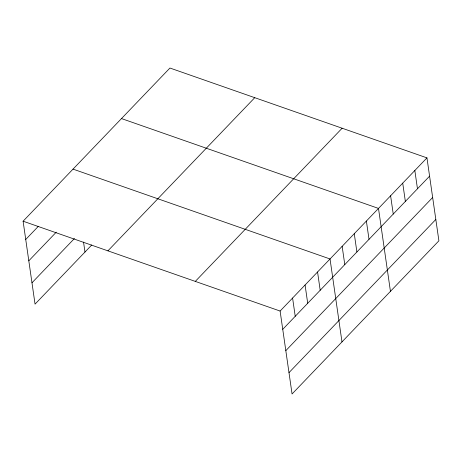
<?xml version="1.0" encoding="UTF-8"?>
<svg xmlns="http://www.w3.org/2000/svg" width="462" height="462" viewBox="0 0 462 462"><rect width="100%" height="100%" fill="white"/><g stroke="black" fill="none" stroke-linecap="round" stroke-linejoin="round"><path stroke-width="0.69" d="M91.759 244.97L35.048 304.129L23.1 221.2L169.941 68.029L426.952 157.871L438.9 240.8L292.059 393.971L280.111 311.047L426.952 157.871M25.733 239.478L38.213 226.455M28.806 260.811L56.266 232.167M31.976 282.79L74.411 238.525M107.912 250.849L254.753 97.678M195.299 281.398L342.134 128.222M282.744 329.325L429.585 176.149M285.816 350.658L432.657 197.482M288.987 372.638L435.828 219.462M121.483 118.572L378.493 208.42L390.442 291.349M73.025 169.121L330.035 258.968L341.984 341.892M23.1 221.2L280.111 311.047M414.836 170.507L417.469 188.785M402.72 183.148L405.353 201.42M390.609 195.784L393.243 214.056M366.378 221.055L369.011 239.333M354.267 233.697L356.901 251.969M342.151 246.333L344.785 264.605M317.556 271.985L320.189 290.263M305.076 285.008L307.709 303.286M292.59 298.03L295.224 316.303M83.541 242.094L84.973 252.05"/></g></svg>
